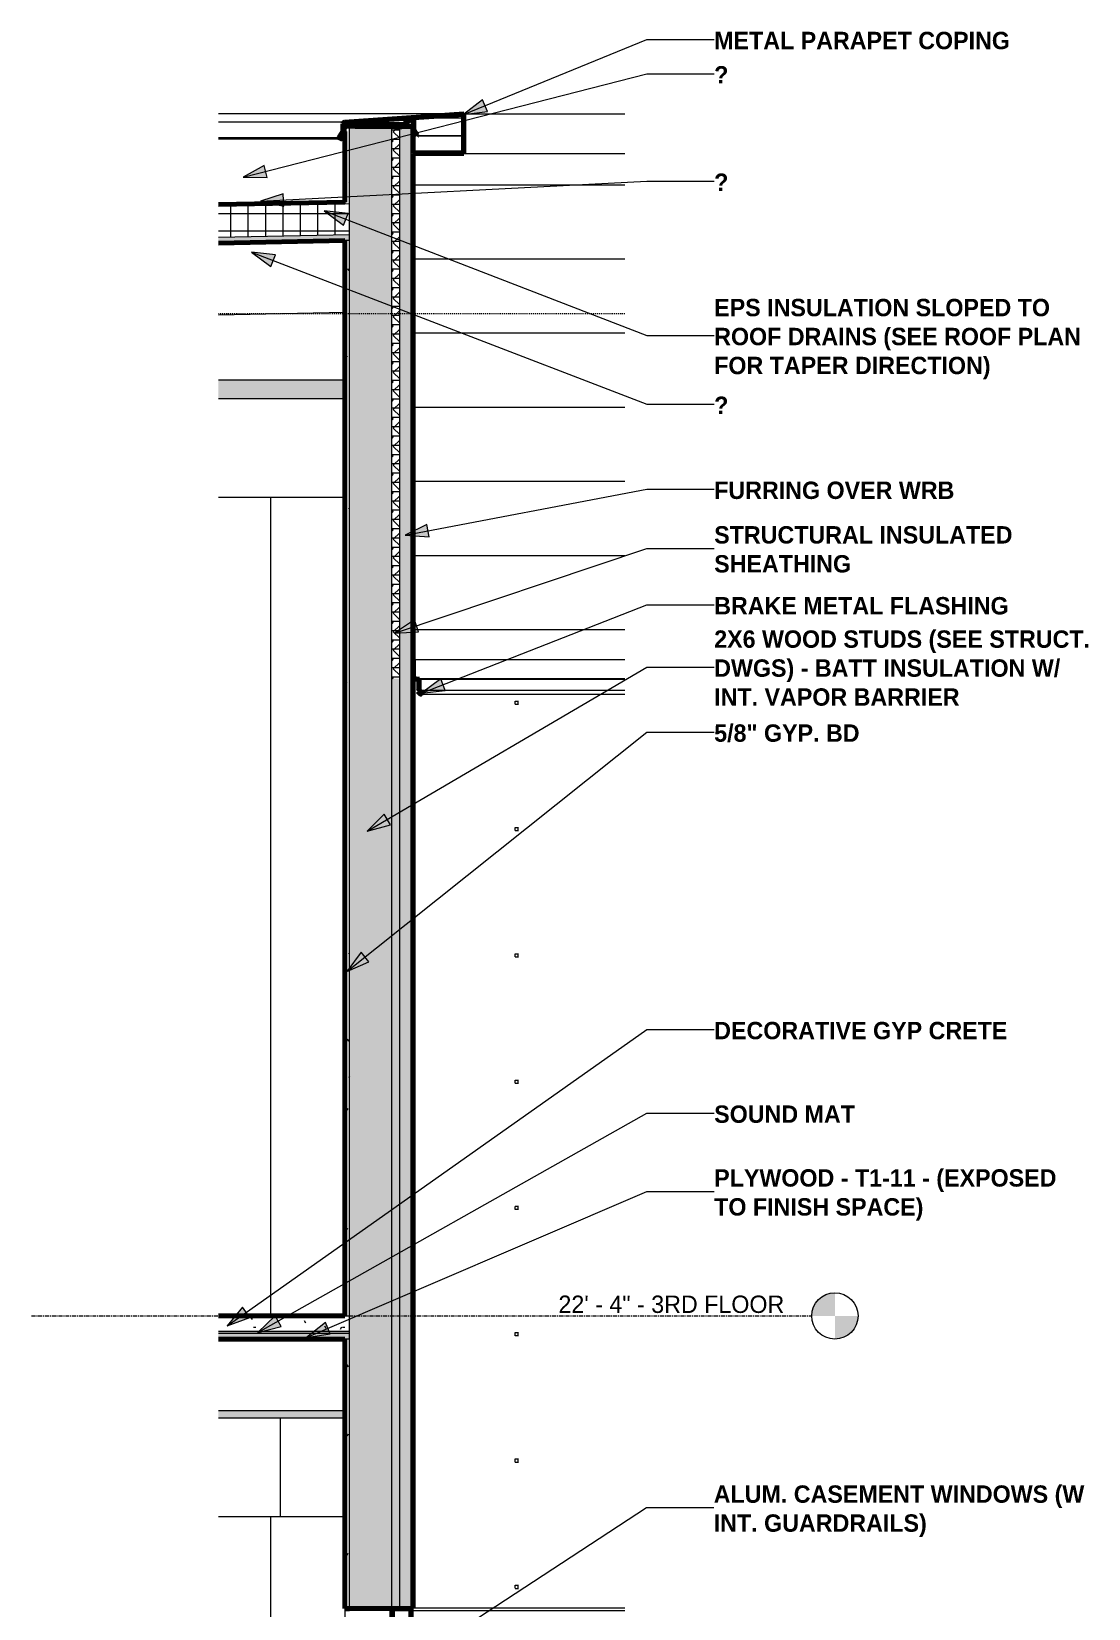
# Model space of a CAD drawing. Header units: inches. Extents: x -3449 to -2631, y -208 to 451.
# Drawn here: x -3449.5 to -3312.6, y 230.1 to 434.3 of the extents above; entities that cross this region are included whole.
import ezdxf

# ---------------------------------------------------------------- set-up
doc = ezdxf.new("R2010")
doc.units = ezdxf.units.IN
doc.header["$MEASUREMENT"] = 0
doc.linetypes.add('Aligning Line 1_8_', pattern=[0.25, 0.125, -0.125])
doc.linetypes.add('Grid Line 1_2_', pattern=[0.875, 0.5, -0.125, 0.125, -0.125])
for name, color, linetype, lineweight in [('0-1', 7, 'Continuous', 5), ('0-2', 135, 'Continuous', 9), ('A-FLOR-1', 8, 'Continuous', 5), ('A-FLOR-2', 31, 'Continuous', 18), ('A-FLOR-3', 55, 'Continuous', 18), ('A-FLOR-4', 192, 'Continuous', 70), ('A-FLOR-LEVL', 51, 'Continuous', 9), ('A-FLOR-LEVL-1', 51, 'Grid Line 1_2_', 9), ('A-FLOR-MCUT', 51, 'Continuous', 18), ('A-FLOR-PATT-1', 8, 'Continuous', 9), ('A-GLAZ-CWMG-1', 135, 'Continuous', 9), ('A-GLAZ-CWMG-2', 51, 'Continuous', 70), ('A-GLAZ-CWMG-3', 247, 'Continuous', 9), ('A-WALL', 113, 'Continuous', 18), ('A-WALL-1', 55, 'Continuous', 18), ('A-WALL-2', 254, 'Continuous', 5), ('A-WALL-3', 8, 'Continuous', 5), ('A-WALL-6', 27, 'Continuous', 18), ('A-WALL-7', 113, 'Continuous', 70), ('A-WALL-PATT-1', 135, 'Continuous', 9), ('A-WALL-PATT-2', 111, 'Continuous', 9), ('G-ANNO-SYMB', 111, 'Aligning Line 1_8_', 9), ('G-ANNO-TEXT', 231, 'Continuous', 9), ('I-WALL-1', 55, 'Continuous', 18), ('P-PIPE-1', 8, 'Continuous', 5), ('P-PIPE-2', 135, 'Continuous', 9), ('S-BEAM-1', 135, 'Continuous', 9)]:
    doc.layers.add(name, color=color, linetype=linetype, lineweight=lineweight)
doc.styles.add('Century Gothic', font='ufonts.com_century-gothic.ttf', dxfattribs={"height": 2.25})
doc.styles.add('Century Gothic_B', font='GOTHICB.TTF', dxfattribs={"height": 2.25})
pattern_1 = [(0, (-1688.897, 68.768), (0, 1.2), []), (315, (-1688.897, 68.768), (1.1992531, 0), [1.696, -1.696]), (45, (-1688.897, 68.768), (1.1992531, 0), [1.696, -1.696])]
pattern_2 = [(161.57, (-1688.777, 68.888), (-0.960383694, -0.00039918), [0, -6.83, 0.758, 0]), (18.43, (-1689.017, 68.888), (-0.960383694, 0.00039918), [0, -6.83, 0.758, 0]), (108.43, (-1688.777, 68.888), (0.47951018, -2.4005264), [2.276, -5.312]), (71.57, (-1689.017, 68.888), (0.47951018, 2.4005264), [2.276, -5.312])]
pattern_3 = [(0, (-1688.897, 68.768), (7.68, 1.92), [0.317, -5.443, 0.317, -5.443, -30.72]), (0, (-1688.897, 68.768), (7.68, 1.92), [-11.52, 0.317, -11.203, 0.317, -5.443, -13.44]), (0, (-1688.897, 68.768), (7.68, 1.92), [-28.8, 0.317, -3.523, 0.317, -9.283]), (120, (-1686.017, 69.728), (-5.5027688, 5.691075), [0.317, -5.443, 0.317, -5.443, -30.72]), (120, (-1686.017, 69.728), (-5.5027688, 5.691075), [-11.52, 0.317, -11.203, 0.317, -5.443, -13.44]), (120, (-1686.017, 69.728), (-5.5027688, 5.691075), [-28.8, 0.317, -3.523, 0.317, -9.283]), (240, (-1685.057, 73.568), (-2.1772312, -7.611075), [0.317, -5.443, 0.317, -5.443, -30.72]), (240, (-1685.057, 73.568), (-2.1772312, -7.611075), [-11.52, 0.317, -11.203, 0.317, -5.443, -13.44]), (240, (-1685.057, 73.568), (-2.1772312, -7.611075), [-28.8, 0.317, -3.523, 0.317, -9.283])]

# ---------------------------------------------------------------- blocks, each defined once
blk = doc.blocks.new('Dimension Lumber - 2x10-2056820-SECTION _ CENTER LOOKING EAST - Callout 1')
at = {"layer": 'S-BEAM-1'}
blk.add_line((-3425.27, 255.75), (-3408.92, 255.75), dxfattribs=at)
blk = doc.blocks.new('Dimension Lumber - 2x10-V1-SECTION _ CENTER LOOKING EAST - Callout 1')
at = {"layer": 'S-BEAM-1'}
blk.add_line((-3425.27, 397.65), (-3408.92, 397.99), dxfattribs=at)
blk = doc.blocks.new('CTR - 1st Phase - Common Walls_rvt-1-SECTION _ CENTER LOOKING EAST - Callout 1')
at = {"layer": 'P-PIPE-1'}
for points in [[(-3408.92, 388), (-3408.92, 389.19), (-3425.27, 389.19), (-3425.27, 388)], [(-3408.92, 386.81), (-3408.92, 388), (-3425.27, 387.99), (-3425.27, 386.81)], [(-3425.27, 254.81), (-3408.92, 254.81), (-3408.92, 255.75), (-3425.27, 255.75), (-3425.27, 254.85)]]:
    blk.add_hatch(color=256, dxfattribs=at).paths.add_polyline_path(points, flags=0)
at = {"layer": 'I-WALL-1'}
for p, q in [((-3418.52, 374), (-3425.27, 374)), ((-3408.92, 374), (-3418.52, 374)), ((-3418.52, 374), (-3418.52, 268)), ((-3418.52, 242), (-3425.27, 242)), ((-3408.92, 242), (-3418.52, 242)), ((-3418.52, 242), (-3418.52, 136))]:
    blk.add_line(p, q, dxfattribs=at)
at = {"layer": 'P-PIPE-2'}
for p, q in [((-3408.92, 389.19), (-3425.27, 389.19)), ((-3425.27, 386.81), (-3408.92, 386.81)), ((-3425.27, 254.81), (-3408.92, 254.81))]:
    blk.add_line(p, q, dxfattribs=at)
at = {"layer": '0-2'}
for name in ['Dimension Lumber - 2x10-V1-SECTION _ CENTER LOOKING EAST - Callout 1', 'Dimension Lumber - 2x10-2056820-SECTION _ CENTER LOOKING EAST - Callout 1']:
    blk.add_blockref(name, (0, 0), dxfattribs=at)
blk = doc.blocks.new('Basic Wall _ EXT - FIBER CEMENT - SMALL - ___-2145929-SECTION _ CENTER LOOKING EAST - Callout 1')
at = {"layer": 'A-WALL-1'}
for p, q in [((-3393.48, 423.66), (-3425.27, 423.66)), ((-3408.93, 422.6), (-3425.27, 422.6)), ((-3409.66, 420.57), (-3425.27, 420.57)), ((-3425.27, 420.42), (-3409.35, 420.42))]:
    blk.add_line(p, q, dxfattribs=at)
blk = doc.blocks.new('Basic Wall _ EXT - FIBER CEMENT - LARGE - ___-2162457-SECTION _ CENTER LOOKING EAST - Callout 1')
at = {"layer": 'A-WALL-1'}
for p, q in [((-3400.02, 353), (-3372.65, 353)), ((-3400.02, 350.53), (-3372.65, 350.53)), ((-3399.27, 350.46), (-3372.65, 350.46)), ((-3399.41, 348.9), (-3399.21, 348.9)), ((-3399.27, 349.02), (-3372.65, 349.02)), ((-3399.08, 348.51), (-3372.65, 348.51))]:
    blk.add_line(p, q, dxfattribs=at)
at = {"layer": 'A-WALL-1', "flags": 128}
for points in [[(-3399.15, 348.54), (-3399.14, 348.52), (-3399.11, 348.51), (-3399.09, 348.51)], [(-3399.08, 348.51), (-3399.07, 348.51), (-3399.04, 348.52), (-3399.02, 348.53)], [(-3399, 348.55), (-3398.98, 348.57), (-3398.97, 348.59), (-3398.96, 348.61), (-3398.97, 348.64), (-3398.97, 348.66), (-3398.99, 348.68)]]:
    blk.add_lwpolyline(points, dxfattribs=at)
blk = doc.blocks.new('Basic Wall _ EXT - FIBER CEMENT - SMALL - ___-2145931-SECTION _ CENTER LOOKING EAST - Callout 1')
at = {"layer": 'A-WALL-1'}
for p, q in [((-3393.56, 423.11), (-3400.22, 423.11)), ((-3393.48, 423.66), (-3372.65, 423.66)), ((-3408.99, 420.64), (-3408.92, 420.64)), ((-3408.92, 422.52), (-3400.99, 422.52)), ((-3408.86, 422.47), (-3401.06, 422.47)), ((-3408.85, 422.24), (-3407.37, 422.24)), ((-3407.58, 422.08), (-3401.52, 422.08)), ((-3407.29, 422.44), (-3401.09, 422.44)), ((-3407.29, 422.16), (-3401.43, 422.16)), ((-3401.49, 422), (-3401.43, 422.04)), ((-3399.59, 420.79), (-3393.56, 420.79)), ((-3399.52, 420.84), (-3393.56, 420.84)), ((-3409.55, 420.6), (-3409.36, 420.6)), ((-3409.35, 420.59), (-3409.1, 420.59)), ((-3409.34, 420.42), (-3408.92, 420.42)), ((-3408.95, 420.57), (-3408.92, 420.57)), ((-3393.48, 418.54), (-3372.65, 418.54))]:
    blk.add_line(p, q, dxfattribs=at)
at = {"layer": 'A-WALL-1', "flags": 128}
for points in [[(-3400.12, 423.09), (-3400.14, 423.1), (-3400.2, 423.11), (-3400.27, 423.11), (-3400.33, 423.09), (-3400.38, 423.05)], [(-3399.97, 422.86), (-3399.97, 422.92), (-3400, 422.98), (-3400.03, 423.03), (-3400.08, 423.07), (-3400.11, 423.09)], [(-3408.93, 422.6), (-3408.98, 422.59), (-3409.04, 422.56), (-3409.08, 422.52), (-3409.12, 422.47), (-3409.14, 422.41), (-3409.15, 422.35)], [(-3409.12, 421.26), (-3409.09, 421.32), (-3409.07, 421.38), (-3409.07, 421.44)], [(-3408.75, 422.08), (-3408.81, 422.07), (-3408.87, 422.05), (-3408.93, 422.01), (-3408.97, 421.95), (-3408.99, 421.89), (-3409, 421.83)], [(-3408.97, 421.22), (-3408.94, 421.28), (-3408.93, 421.33)], [(-3400.04, 421.63), (-3400.04, 421.57), (-3400.02, 421.51), (-3400, 421.45)], [(-3409.47, 420.45), (-3409.41, 420.43), (-3409.35, 420.42), (-3409.29, 420.42), (-3409.23, 420.44)]]:
    blk.add_lwpolyline(points, dxfattribs=at)
blk = doc.blocks.new('Basic Wall _ EXT - FIBER CEMENT - LARGE - ___-2162458-SECTION _ CENTER LOOKING EAST - Callout 1')
at = {"layer": 'A-WALL-6'}
h = blk.add_hatch(color=256, dxfattribs=at)
h.paths.add_polyline_path([(-3399.09, 348.51), (-3399.01, 348.54), (-3398.99, 348.57), (-3398.97, 348.62), (-3398.99, 348.68), (-3399.27, 349.02), (-3399.27, 350.46), (-3400.02, 350.53), (-3400.02, 353), (-3400.05, 353), (-3400.04, 350.5), (-3399.3, 350.44), (-3399.3, 349.01), (-3399.01, 348.66), (-3399, 348.61), (-3399.03, 348.56), (-3399.05, 348.55), (-3399.09, 348.54), (-3399.13, 348.56), (-3399.41, 348.9), (-3399.44, 348.88), (-3399.13, 348.53), (-3399.1, 348.51)], flags=0)
h.paths.add_polyline_path([(-3400.02, 350.5), (-3400.02, 350.5), (-3399.79, 350.5)], flags=0)
at = {"layer": 'A-WALL-7'}
for p, q in [((-3400.05, 353), (-3400.05, 350.5)), ((-3400.02, 353), (-3400.05, 353)), ((-3400.02, 350.53), (-3400.02, 353)), ((-3400.05, 350.5), (-3399.3, 350.44)), ((-3399.27, 350.46), (-3400.02, 350.53)), ((-3399.3, 350.44), (-3399.3, 349.01)), ((-3399.27, 349.02), (-3399.27, 350.46)), ((-3399.41, 348.9), (-3399.44, 348.88)), ((-3399.44, 348.88), (-3399.15, 348.54)), ((-3399.13, 348.56), (-3399.41, 348.9)), ((-3399.3, 349.01), (-3399.01, 348.66)), ((-3398.99, 348.68), (-3399.27, 349.02)), ((-3399.02, 348.57), (-3399.04, 348.55)), ((-3399.02, 348.53), (-3399, 348.55))]:
    blk.add_line(p, q, dxfattribs=at)
for centre, radius, start, end in [((-3399.08, 348.6), 0.0937, 220, 310), ((-3399.08, 348.6), 0.0625, 220, 310), ((-3399.06, 348.62), 0.0625, 310, 40), ((-3399.06, 348.62), 0.0937, 310, 40)]:
    blk.add_arc(centre, radius, start, end, dxfattribs=at)
blk = doc.blocks.new('Basic Wall _ EXT - FIBER CEMENT - SMALL - ___-2145932-SECTION _ CENTER LOOKING EAST - Callout 1')
at = {"layer": 'A-WALL-6'}
h = blk.add_hatch(color=256, dxfattribs=at)
h.paths.add_polyline_path([(-3400.04, 418.54), (-3393.48, 418.54), (-3393.48, 423.66), (-3408.95, 422.59), (-3409.08, 422.52), (-3409.15, 422.35), (-3409.16, 421.37), (-3409.21, 421.26), (-3409.65, 420.57), (-3409.43, 420.44), (-3409.35, 420.42), (-3409.2, 420.45), (-3408.95, 420.57), (-3408.99, 420.64), (-3409.29, 420.51), (-3409.35, 420.5), (-3409.43, 420.52), (-3409.55, 420.6), (-3409.09, 421.32), (-3409.08, 421.38), (-3409.07, 421.44), (-3409.06, 422.37), (-3409.02, 422.47), (-3408.92, 422.52), (-3393.56, 423.58), (-3393.56, 418.62), (-3400.04, 418.62)], flags=0)
h.paths.add_polyline_path([(-3409.35, 420.59), (-3408.94, 421.3), (-3408.93, 421.34), (-3408.92, 421.44), (-3408.92, 422), (-3407.58, 422), (-3407.58, 422.08), (-3408.75, 422.08), (-3408.93, 421.99), (-3409, 421.83), (-3409.01, 421.33), (-3409.06, 421.22), (-3409.41, 420.63), (-3409.36, 420.6)], flags=0)
h.paths.add_polyline_path([(-3399.59, 420.79), (-3399.52, 420.84), (-3399.96, 421.56), (-3399.97, 421.63), (-3399.97, 422.89), (-3400.01, 423), (-3400.12, 423.09), (-3400.25, 423.11), (-3400.4, 423.03), (-3401.53, 422.07), (-3401.56, 422.06), (-3401.65, 422.04), (-3402.47, 422.04), (-3402.47, 422), (-3401.48, 422.01), (-3401.39, 422.08), (-3400.33, 422.99), (-3400.14, 423.02), (-3400.04, 422.86), (-3400.04, 421.58), (-3400.03, 421.54), (-3399.98, 421.42), (-3399.61, 420.84)], flags=0)
h.paths.add_polyline_path([(-3408.45, 422.16), (-3407.29, 422.16), (-3407.29, 422.44), (-3408.86, 422.47), (-3408.92, 422.27), (-3408.85, 422.24), (-3408.8, 422.39), (-3407.37, 422.35), (-3407.37, 422.23), (-3408.45, 422.23)], flags=0)
at = {"layer": 'A-WALL-1'}
for p, q in [((-3408.92, 421.39), (-3408.92, 421.83)), ((-3408.75, 422), (-3408.3, 422)), ((-3408.3, 422), (-3407.58, 422)), ((-3400.04, 422), (-3400.04, 421.63)), ((-3400.04, 418.62), (-3400.04, 418.54))]:
    blk.add_line(p, q, dxfattribs=at)
at = {"layer": 'A-WALL-7'}
for p, q in [((-3393.48, 423.66), (-3408.93, 422.6)), ((-3408.92, 422.52), (-3393.56, 423.58)), ((-3400.38, 423.05), (-3401.48, 422.1)), ((-3401.43, 422.04), (-3400.33, 422.99)), ((-3400.04, 422.86), (-3400.04, 422)), ((-3399.97, 421.63), (-3399.97, 422.86)), ((-3393.56, 423.58), (-3393.56, 418.62)), ((-3393.48, 418.54), (-3393.48, 423.66)), ((-3409.19, 421.3), (-3409.66, 420.57)), ((-3409.55, 420.6), (-3409.12, 421.26)), ((-3409.04, 421.26), (-3409.42, 420.63)), ((-3409.42, 420.63), (-3409.35, 420.59)), ((-3409.35, 420.59), (-3408.97, 421.22)), ((-3408.99, 420.64), (-3409.26, 420.51)), ((-3409.15, 422.35), (-3409.15, 421.44)), ((-3409.07, 421.44), (-3409.07, 422.35)), ((-3409, 421.83), (-3409, 421.39)), ((-3408.95, 420.57), (-3408.99, 420.64)), ((-3408.86, 422.47), (-3408.92, 422.27)), ((-3408.92, 422.27), (-3408.85, 422.24)), ((-3407.29, 422.44), (-3408.86, 422.47)), ((-3408.85, 422.24), (-3408.8, 422.39)), ((-3408.8, 422.39), (-3407.37, 422.37)), ((-3407.58, 422.08), (-3408.75, 422.08)), ((-3407.37, 422.23), (-3408.45, 422.23)), ((-3408.45, 422.23), (-3408.45, 422.16)), ((-3408.45, 422.16), (-3407.29, 422.16)), ((-3407.58, 422), (-3407.58, 422.08)), ((-3407.37, 422.37), (-3407.37, 422.23)), ((-3407.29, 422.16), (-3407.29, 422.44)), ((-3401.65, 422.04), (-3402.47, 422.04)), ((-3402.47, 422.04), (-3402.47, 421.96)), ((-3402.47, 421.96), (-3401.65, 421.96)), ((-3400, 421.45), (-3399.59, 420.79)), ((-3399.52, 420.84), (-3399.93, 421.5)), ((-3399.59, 420.79), (-3399.52, 420.84)), ((-3409.66, 420.57), (-3409.47, 420.45)), ((-3409.43, 420.52), (-3409.55, 420.6)), ((-3409.23, 420.44), (-3408.95, 420.57)), ((-3393.56, 418.62), (-3400.04, 418.62)), ((-3400.04, 418.54), (-3393.48, 418.54))]:
    blk.add_line(p, q, dxfattribs=at)
for centre, radius, start, end in [((-3400.22, 422.86), 0.25, 0, 130.7229), ((-3400.22, 422.86), 0.171, 0, 130.7229), ((-3409.4, 421.44), 0.25, 327.174, 0), ((-3408.9, 422.35), 0.25, 96.9295, 180), ((-3409.4, 421.44), 0.329, 327.174, 0), ((-3408.9, 422.35), 0.171, 97.5543, 180), ((-3409.25, 421.39), 0.25, 328.5676, 0), ((-3408.75, 421.83), 0.25, 90, 180), ((-3409.25, 421.39), 0.329, 328.5676, 0), ((-3408.75, 421.83), 0.171, 90, 180), ((-3401.65, 422.29), 0.25, 270, 310.7229), ((-3401.65, 422.29), 0.329, 270, 310.7229), ((-3399.72, 421.63), 0.329, 180, 211.7619), ((-3399.72, 421.63), 0.25, 180, 211.7619), ((-3409.34, 420.67), 0.25, 237.9895, 295.8255), ((-3409.34, 420.67), 0.171, 237.9895, 295.8255)]:
    blk.add_arc(centre, radius, start, end, dxfattribs=at)
blk = doc.blocks.new('Rectangular Mullion - Profile_Polycarbonate_Upper and left-2195226-SECTION _ CENTER LOOKING EAST - Callout 1')
at = {"layer": 'A-GLAZ-CWMG-3'}
blk.add_hatch(color=256, dxfattribs=at).paths.add_polyline_path([(-3402.37, 227.37), (-3402.37, 227.62), (-3402.44, 227.62), (-3402.44, 227.44), (-3402.74, 227.44), (-3402.74, 230.06), (-3400.36, 230.06), (-3400.36, 227.44), (-3400.74, 227.44), (-3400.74, 227.62), (-3400.8, 227.62), (-3400.8, 227.37), (-3400.3, 227.37), (-3400.3, 230.12), (-3402.8, 230.12), (-3402.8, 227.37), (-3402.74, 227.37)], flags=0)
at = {"layer": 'A-GLAZ-CWMG-2'}
for p, q in [((-3400.3, 230.12), (-3402.8, 230.12)), ((-3402.8, 230.12), (-3402.8, 227.37)), ((-3402.74, 227.44), (-3402.74, 230.06)), ((-3402.74, 230.06), (-3400.36, 230.06)), ((-3400.36, 230.06), (-3400.36, 227.44)), ((-3400.3, 227.37), (-3400.3, 230.12)), ((-3402.8, 227.37), (-3402.37, 227.37)), ((-3402.44, 227.44), (-3402.74, 227.44)), ((-3402.37, 227.62), (-3402.44, 227.62)), ((-3402.44, 227.62), (-3402.44, 227.44)), ((-3402.37, 227.37), (-3402.37, 227.62)), ((-3400.74, 227.62), (-3400.8, 227.62)), ((-3400.8, 227.62), (-3400.8, 227.37)), ((-3400.8, 227.37), (-3400.3, 227.37)), ((-3400.74, 227.44), (-3400.74, 227.62)), ((-3400.36, 227.44), (-3400.74, 227.44))]:
    blk.add_line(p, q, dxfattribs=at)
blk = doc.blocks.new('Level - Level Head - Circle-50818-SECTION _ CENTER LOOKING EAST - Callout 1')
at = {"layer": 'A-FLOR-LEVL'}
h = blk.add_hatch(color=256, dxfattribs=at)
edge = h.paths.add_edge_path(flags=0)
edge.add_line((-3345.47, 0), (-3348.47, 0))
edge.add_arc((-3345.47, 0), 3, 90, 180, ccw=False)
edge.add_line((-3345.47, 3), (-3345.47, 0))
h = blk.add_hatch(color=256, dxfattribs=at)
edge = h.paths.add_edge_path(flags=0)
edge.add_line((-3345.47, -3), (-3345.47, 0))
edge.add_line((-3345.47, 0), (-3342.47, 0))
edge.add_arc((-3345.47, 0), 3, 270, 360, ccw=False)
blk.add_circle((-3345.47, 0), 3, dxfattribs=at)

msp = doc.modelspace()

# ---------------------------------------------------------------- hatches: boundary and pattern name
at = {"layer": 'A-FLOR-1'}
for points in [[(-3425.27, 411.65), (-3408.92, 411.99), (-3408.92, 412.24), (-3425.27, 411.9)], [(-3408.45, 265.75), (-3408.3, 265.75), (-3408.3, 266), (-3425.27, 266), (-3425.27, 265.75), (-3408.92, 265.75)]]:
    msp.add_hatch(color=256, dxfattribs=at).paths.add_polyline_path(points, flags=0)
at = {"layer": 'A-FLOR-2'}
for points in [[(-3425.27, 406.9), (-3408.3, 407.25), (-3408.3, 408), (-3425.27, 407.65), (-3425.27, 407.07)], [(-3408.92, 265), (-3408.3, 265), (-3408.3, 265.75), (-3425.27, 265.75), (-3425.27, 265), (-3409.25, 265)]]:
    msp.add_hatch(color=256, dxfattribs=at).paths.add_polyline_path(points, flags=0)
at = {"layer": 'A-FLOR-PATT-1'}
h = msp.add_hatch(dxfattribs=at)
h.set_pattern_fill('FP_8', color=256, style=0, pattern_type=2)
h.set_pattern_definition([(0, (-1688.897, 68.768), (0, 2.25), []), (90, (-1688.897, 68.768), (-2.25, 1e-16), [])])
h.paths.add_polyline_path([(-3425.27, 407.65), (-3408.3, 408), (-3408.3, 412), (-3425.27, 411.65), (-3425.27, 410.55)], flags=0)
h = msp.add_hatch(dxfattribs=at)
h.set_pattern_fill('FP_5', color=256, style=0, pattern_type=2)
h.set_pattern_definition(pattern_3)
h.paths.add_polyline_path([(-3408.43, 266), (-3408.3, 266), (-3408.3, 268), (-3425.27, 268), (-3425.27, 266), (-3408.92, 266)], flags=0)
at = {"layer": 'A-WALL-2'}
msp.add_hatch(color=256, dxfattribs=at).paths.add_polyline_path([(-3400.05, 230.12), (-3400.05, 350.5), (-3400.3, 350.5), (-3400.3, 230.12)], flags=0)
at = {"layer": 'A-WALL-3'}
for points in [[(-3400.3, 350.5), (-3400.3, 422), (-3401.8, 421.99), (-3401.8, 350.5), (-3400.6, 350.5)], [(-3400.3, 350.5), (-3400.05, 350.5), (-3400.05, 422), (-3400.3, 421.99), (-3400.3, 350.5)], [(-3401.8, 230.12), (-3400.3, 230.12), (-3400.3, 350.5), (-3401.8, 350.5), (-3401.8, 240.75)]]:
    msp.add_hatch(color=256, dxfattribs=at).paths.add_polyline_path(points, flags=0)
at = {"layer": 'A-WALL-PATT-1'}
h = msp.add_hatch(dxfattribs=at)
h.set_pattern_fill('FP_2', color=256, style=0, pattern_type=2)
h.set_pattern_definition([(0, (-2060.37, 140.604), (-38.4, 76.8), [0.392, -38.007]), (0, (-2060.37, 140.996), (-38.4, 76.8), [0.392, -38.007]), (0, (-2060.37, 150.204), (-38.4, 76.8), [0.392, -38.007]), (0, (-2060.37, 150.596), (-38.4, 76.8), [0.392, -38.007]), (0, (-2060.37, 159.804), (-38.4, 76.8), [0.392, -38.007]), (0, (-2060.37, 160.196), (-38.4, 76.8), [0.392, -38.007]), (0, (-2060.37, 169.404), (-38.4, 76.8), [0.392, -38.007]), (0, (-2060.37, 169.796), (-38.4, 76.8), [0.392, -38.007]), (0, (-2060.37, 179.004), (-38.4, 76.8), [0.392, -38.007]), (0, (-2060.37, 179.396), (-38.4, 76.8), [0.392, -38.007]), (0, (-2060.37, 188.604), (-38.4, 76.8), [0.392, -38.007]), (0, (-2060.37, 188.996), (-38.4, 76.8), [0.392, -38.007]), (0, (-2060.37, 198.204), (-38.4, 76.8), [0.392, -38.007]), (0, (-2060.37, 198.596), (-38.4, 76.8), [0.392, -38.007]), (0, (-2060.37, 207.804), (-38.4, 76.8), [0.392, -38.007]), (0, (-2060.37, 208.196), (-38.4, 76.8), [0.392, -38.007]), (0, (-2025.47, 140.604), (-38.4, 76.8), [0.392, -38.007]), (0, (-2025.47, 140.996), (-38.4, 76.8), [0.392, -38.007]), (0, (-2025.47, 150.204), (-38.4, 76.8), [0.392, -38.007]), (0, (-2025.47, 150.596), (-38.4, 76.8), [0.392, -38.007]), (0, (-2025.47, 159.804), (-38.4, 76.8), [0.392, -38.007]), (0, (-2025.47, 160.196), (-38.4, 76.8), [0.392, -38.007]), (0, (-2025.47, 169.404), (-38.4, 76.8), [0.392, -38.007]), (0, (-2025.47, 169.796), (-38.4, 76.8), [0.392, -38.007]), (0, (-2025.47, 179.004), (-38.4, 76.8), [0.392, -38.007]), (0, (-2025.47, 179.396), (-38.4, 76.8), [0.392, -38.007]), (0, (-2025.47, 188.604), (-38.4, 76.8), [0.392, -38.007]), (0, (-2025.47, 188.996), (-38.4, 76.8), [0.392, -38.007]), (0, (-2025.47, 198.204), (-38.4, 76.8), [0.392, -38.007]), (0, (-2025.47, 198.596), (-38.4, 76.8), [0.392, -38.007]), (0, (-2025.47, 207.804), (-38.4, 76.8), [0.392, -38.007]), (0, (-2025.47, 208.196), (-38.4, 76.8), [0.392, -38.007]), (90, (-2062.11, 136), (-38.4, 2e-15), [76.8, 0, 0, 0]), (90, (-2061.736, 136), (-38.4, 2e-15), [76.8, 0, 0, 0]), (90, (-2060.37, 140.604), (-38.4, 2e-15), [0.392, -76.407]), (90, (-2060.37, 150.204), (-38.4, 2e-15), [0.392, -76.407]), (90, (-2060.37, 159.804), (-38.4, 2e-15), [0.392, -76.407]), (90, (-2060.37, 169.404), (-38.4, 2e-15), [0.392, -76.407]), (90, (-2060.37, 179.004), (-38.4, 2e-15), [0.392, -76.407]), (90, (-2060.37, 188.604), (-38.4, 2e-15), [0.393, -76.408]), (90, (-2060.37, 198.204), (-38.4, 2e-15), [0.392, -76.407]), (90, (-2060.37, 207.804), (-38.4, 2e-15), [0.392, -76.407]), (90, (-2059.977, 140.604), (-38.4, 2e-15), [0.392, -76.407]), (90, (-2059.977, 150.204), (-38.4, 2e-15), [0.392, -76.407]), (90, (-2059.977, 159.804), (-38.4, 2e-15), [0.392, -76.407]), (90, (-2059.977, 169.404), (-38.4, 2e-15), [0.392, -76.407]), (90, (-2059.977, 179.004), (-38.4, 2e-15), [0.392, -76.407]), (90, (-2059.977, 188.604), (-38.4, 2e-15), [0.393, -76.408]), (90, (-2059.977, 198.204), (-38.4, 2e-15), [0.392, -76.407]), (90, (-2059.977, 207.804), (-38.4, 2e-15), [0.392, -76.407]), (90, (-2025.47, 140.604), (-38.4, 2e-15), [0.392, -76.407]), (90, (-2025.47, 150.204), (-38.4, 2e-15), [0.392, -76.407]), (90, (-2025.47, 159.804), (-38.4, 2e-15), [0.392, -76.407]), (90, (-2025.47, 169.404), (-38.4, 2e-15), [0.392, -76.407]), (90, (-2025.47, 179.004), (-38.4, 2e-15), [0.392, -76.407]), (90, (-2025.47, 188.604), (-38.4, 2e-15), [0.393, -76.408]), (90, (-2025.47, 198.204), (-38.4, 2e-15), [0.392, -76.407]), (90, (-2025.47, 207.804), (-38.4, 2e-15), [0.392, -76.407]), (90, (-2025.077, 140.604), (-38.4, 2e-15), [0.392, -76.407]), (90, (-2025.077, 150.204), (-38.4, 2e-15), [0.392, -76.407]), (90, (-2025.077, 159.804), (-38.4, 2e-15), [0.392, -76.407]), (90, (-2025.077, 169.404), (-38.4, 2e-15), [0.392, -76.407]), (90, (-2025.077, 179.004), (-38.4, 2e-15), [0.392, -76.407]), (90, (-2025.077, 188.604), (-38.4, 2e-15), [0.393, -76.408]), (90, (-2025.077, 198.204), (-38.4, 2e-15), [0.392, -76.407]), (90, (-2025.077, 207.804), (-38.4, 2e-15), [0.392, -76.407]), (180, (-2023.71, 136), (-38.4, 76.8), [38.025, -0.375]), (180, (-2023.71, 145.6), (-38.4, 76.8), [38.025, -0.375]), (180, (-2023.71, 155.2), (-38.4, 76.8), [38.025, -0.375]), (180, (-2023.71, 164.8), (-38.4, 76.8), [38.025, -0.375]), (180, (-2023.71, 174.4), (-38.4, 76.8), [38.025, -0.375]), (180, (-2023.71, 184), (-38.4, 76.8), [38.025, -0.375]), (180, (-2023.71, 193.6), (-38.4, 76.8), [38.025, -0.375]), (180, (-2023.71, 203.2), (-38.4, 76.8), [38.025, -0.375])])
h.paths.add_polyline_path([(-3372.65, 353), (-3372.65, 418.54), (-3400.04, 418.54), (-3400.04, 418.62), (-3393.56, 418.62), (-3393.56, 420.79), (-3399.59, 420.79), (-3400.02, 421.51), (-3400.04, 421.58), (-3400.04, 421.63), (-3400.05, 353), (-3379.23, 353)], flags=0)
h = msp.add_hatch(dxfattribs=at)
h.set_pattern_fill('FP_1', color=256, style=0, pattern_type=2)
h.set_pattern_definition([(0, (-2060.37, 112.3), (-38.4, 120.375), [0.392, -38.007]), (0, (-2060.37, 112.7), (-38.4, 120.375), [0.392, -38.007]), (0, (-2060.37, 128.66), (-38.4, 120.375), [0.392, -38.007]), (0, (-2060.37, 129.05), (-38.4, 120.375), [0.392, -38.007]), (0, (-2060.37, 145.02), (-38.4, 120.375), [0.392, -38.007]), (0, (-2060.37, 145.41), (-38.4, 120.375), [0.392, -38.007]), (0, (-2060.37, 161.38), (-38.4, 120.375), [0.392, -38.007]), (0, (-2060.37, 161.77), (-38.4, 120.375), [0.392, -38.007]), (0, (-2060.37, 177.73), (-38.4, 120.375), [0.392, -38.007]), (0, (-2060.37, 178.12), (-38.4, 120.375), [0.392, -38.007]), (0, (-2060.37, 194.09), (-38.4, 120.375), [0.392, -38.007]), (0, (-2060.37, 194.48), (-38.4, 120.375), [0.392, -38.007]), (0, (-2060.37, 210.45), (-38.4, 120.375), [0.392, -38.007]), (0, (-2060.37, 210.84), (-38.4, 120.375), [0.392, -38.007]), (0, (-2060.37, 226.8), (-38.4, 120.375), [0.392, -38.007]), (0, (-2060.37, 227.2), (-38.4, 120.375), [0.392, -38.007]), (0, (-2042.92, 112.3), (-38.4, 120.375), [0.392, -38.007]), (0, (-2042.92, 112.7), (-38.4, 120.375), [0.392, -38.007]), (0, (-2042.92, 128.66), (-38.4, 120.375), [0.392, -38.007]), (0, (-2042.92, 129.05), (-38.4, 120.375), [0.392, -38.007]), (0, (-2042.92, 145.02), (-38.4, 120.375), [0.392, -38.007]), (0, (-2042.92, 145.41), (-38.4, 120.375), [0.392, -38.007]), (0, (-2042.92, 161.38), (-38.4, 120.375), [0.392, -38.007]), (0, (-2042.92, 161.77), (-38.4, 120.375), [0.392, -38.007]), (0, (-2042.92, 177.73), (-38.4, 120.375), [0.392, -38.007]), (0, (-2042.92, 178.12), (-38.4, 120.375), [0.392, -38.007]), (0, (-2042.92, 194.09), (-38.4, 120.375), [0.392, -38.007]), (0, (-2042.92, 194.48), (-38.4, 120.375), [0.392, -38.007]), (0, (-2042.92, 210.45), (-38.4, 120.375), [0.392, -38.007]), (0, (-2042.92, 210.84), (-38.4, 120.375), [0.392, -38.007]), (0, (-2042.92, 226.8), (-38.4, 120.375), [0.392, -38.007]), (0, (-2042.92, 227.2), (-38.4, 120.375), [0.392, -38.007]), (0, (-2025.47, 112.3), (-38.4, 120.375), [0.392, -38.007]), (0, (-2025.47, 112.7), (-38.4, 120.375), [0.392, -38.007]), (0, (-2025.47, 128.66), (-38.4, 120.375), [0.392, -38.007]), (0, (-2025.47, 129.05), (-38.4, 120.375), [0.392, -38.007]), (0, (-2025.47, 145.02), (-38.4, 120.375), [0.392, -38.007]), (0, (-2025.47, 145.41), (-38.4, 120.375), [0.392, -38.007]), (0, (-2025.47, 161.38), (-38.4, 120.375), [0.392, -38.007]), (0, (-2025.47, 161.77), (-38.4, 120.375), [0.392, -38.007]), (0, (-2025.47, 177.73), (-38.4, 120.375), [0.392, -38.007]), (0, (-2025.47, 178.12), (-38.4, 120.375), [0.392, -38.007]), (0, (-2025.47, 194.09), (-38.4, 120.375), [0.392, -38.007]), (0, (-2025.47, 194.48), (-38.4, 120.375), [0.392, -38.007]), (0, (-2025.47, 210.45), (-38.4, 120.375), [0.392, -38.007]), (0, (-2025.47, 210.84), (-38.4, 120.375), [0.392, -38.007]), (0, (-2025.47, 226.8), (-38.4, 120.375), [0.392, -38.007]), (0, (-2025.47, 227.2), (-38.4, 120.375), [0.392, -38.007]), (90, (-2062.11, 109.75), (-38.4, 2e-15), [120, -0.375]), (90, (-2061.736, 109.75), (-38.4, 2e-15), [120, -0.375]), (90, (-2060.37, 112.304), (-38.4, 2e-15), [0.392, -119.982]), (90, (-2060.37, 128.66), (-38.4, 2e-15), [0.392, -119.982]), (90, (-2060.37, 145.018), (-38.4, 2e-15), [0.392, -119.982]), (90, (-2060.37, 161.375), (-38.4, 2e-15), [0.392, -119.982]), (90, (-2060.37, 177.732), (-38.4, 2e-15), [0.392, -119.982]), (90, (-2060.37, 194.09), (-38.4, 2e-15), [0.392, -119.982]), (90, (-2060.37, 210.447), (-38.4, 2e-15), [0.392, -119.982]), (90, (-2060.37, 226.804), (-38.4, 2e-15), [0.392, -119.982]), (90, (-2059.977, 112.304), (-38.4, 2e-15), [0.392, -119.982]), (90, (-2059.977, 128.66), (-38.4, 2e-15), [0.392, -119.982]), (90, (-2059.977, 145.018), (-38.4, 2e-15), [0.392, -119.982]), (90, (-2059.977, 161.375), (-38.4, 2e-15), [0.392, -119.982]), (90, (-2059.977, 177.732), (-38.4, 2e-15), [0.392, -119.982]), (90, (-2059.977, 194.09), (-38.4, 2e-15), [0.392, -119.982]), (90, (-2059.977, 210.447), (-38.4, 2e-15), [0.392, -119.982]), (90, (-2059.977, 226.804), (-38.4, 2e-15), [0.392, -119.982]), (90, (-2042.92, 112.304), (-38.4, 2e-15), [0.392, -119.982]), (90, (-2042.92, 128.66), (-38.4, 2e-15), [0.392, -119.982]), (90, (-2042.92, 145.018), (-38.4, 2e-15), [0.392, -119.982]), (90, (-2042.92, 161.375), (-38.4, 2e-15), [0.392, -119.982]), (90, (-2042.92, 177.732), (-38.4, 2e-15), [0.392, -119.982]), (90, (-2042.92, 194.09), (-38.4, 2e-15), [0.392, -119.982]), (90, (-2042.92, 210.447), (-38.4, 2e-15), [0.392, -119.982]), (90, (-2042.92, 226.804), (-38.4, 2e-15), [0.392, -119.982]), (90, (-2042.527, 112.304), (-38.4, 2e-15), [0.392, -119.982]), (90, (-2042.527, 128.66), (-38.4, 2e-15), [0.392, -119.982]), (90, (-2042.527, 145.018), (-38.4, 2e-15), [0.392, -119.982]), (90, (-2042.527, 161.375), (-38.4, 2e-15), [0.392, -119.982]), (90, (-2042.527, 177.732), (-38.4, 2e-15), [0.392, -119.982]), (90, (-2042.527, 194.09), (-38.4, 2e-15), [0.392, -119.982]), (90, (-2042.527, 210.447), (-38.4, 2e-15), [0.392, -119.982]), (90, (-2042.527, 226.804), (-38.4, 2e-15), [0.392, -119.982]), (90, (-2025.47, 112.304), (-38.4, 2e-15), [0.392, -119.982]), (90, (-2025.47, 128.66), (-38.4, 2e-15), [0.392, -119.982]), (90, (-2025.47, 145.018), (-38.4, 2e-15), [0.392, -119.982]), (90, (-2025.47, 161.375), (-38.4, 2e-15), [0.392, -119.982]), (90, (-2025.47, 177.732), (-38.4, 2e-15), [0.392, -119.982]), (90, (-2025.47, 194.09), (-38.4, 2e-15), [0.392, -119.982]), (90, (-2025.47, 210.447), (-38.4, 2e-15), [0.392, -119.982]), (90, (-2025.47, 226.804), (-38.4, 2e-15), [0.392, -119.982]), (90, (-2025.077, 112.304), (-38.4, 2e-15), [0.392, -119.982]), (90, (-2025.077, 128.66), (-38.4, 2e-15), [0.392, -119.982]), (90, (-2025.077, 145.018), (-38.4, 2e-15), [0.392, -119.982]), (90, (-2025.077, 161.375), (-38.4, 2e-15), [0.392, -119.982]), (90, (-2025.077, 177.732), (-38.4, 2e-15), [0.392, -119.982]), (90, (-2025.077, 194.09), (-38.4, 2e-15), [0.392, -119.982]), (90, (-2025.077, 210.447), (-38.4, 2e-15), [0.392, -119.982]), (90, (-2025.077, 226.804), (-38.4, 2e-15), [0.392, -119.982]), (180, (-2023.71, 109.38), (-38.4, 120.375), [38.025, -0.375]), (180, (-2023.71, 109.75), (-38.4, 120.375), [38.025, -0.375])])
h.paths.add_polyline_path([(-3400.05, 109.75), (-3372.65, 109.75), (-3372.65, 348.51), (-3399.12, 348.52), (-3399.15, 348.54), (-3399.44, 348.88), (-3399.4, 348.9), (-3399.21, 348.9), (-3399.3, 349.02), (-3399.3, 350.44), (-3400.05, 350.5), (-3400.05, 230.12), (-3400.3, 230.12), (-3400.3, 109.75)], flags=0)
h.paths.add_polyline_path([(-3408.3, 136), (-3408.3, 230.12), (-3408.92, 230.12), (-3408.92, 136)], flags=0)
at = {"layer": 'A-WALL-PATT-2'}
h = msp.add_hatch(dxfattribs=at)
h.set_pattern_fill('FP_5', color=256, style=0, pattern_type=2)
h.set_pattern_definition(pattern_3)
h.paths.add_polyline_path([(-3408.3, 350.5), (-3408.3, 407.25), (-3408.92, 407.24), (-3408.92, 350.5)], flags=0)
h.paths.add_polyline_path([(-3408.92, 411.99), (-3408.3, 412), (-3408.3, 422), (-3408.92, 421.99), (-3408.92, 412)], flags=0)
h = msp.add_hatch(dxfattribs=at)
h.set_pattern_fill('FP_4', color=256, style=0, pattern_type=2)
h.set_pattern_definition(pattern_2)
h.paths.add_polyline_path([(-3405.54, 350.5), (-3402.8, 350.5), (-3402.8, 422), (-3408.3, 421.99), (-3408.3, 350.5)], flags=0)
h = msp.add_hatch(dxfattribs=at)
h.set_pattern_fill('FP_3', color=256, style=0, pattern_type=2)
h.set_pattern_definition(pattern_1)
h.paths.add_polyline_path([(-3402.25, 350.5), (-3401.8, 350.5), (-3401.8, 422), (-3402.8, 421.99), (-3402.8, 350.5)], flags=0)
h = msp.add_hatch(dxfattribs=at)
h.set_pattern_fill('FP_5', color=256, style=0, pattern_type=2)
h.set_pattern_definition(pattern_3)
h.paths.add_polyline_path([(-3408.3, 230.12), (-3408.3, 265), (-3408.92, 265), (-3408.92, 230.12)], flags=0)
h.paths.add_polyline_path([(-3408.3, 268), (-3408.3, 350.5), (-3408.92, 350.5), (-3408.92, 268)], flags=0)
h = msp.add_hatch(dxfattribs=at)
h.set_pattern_fill('FP_4', color=256, style=0, pattern_type=2)
h.set_pattern_definition(pattern_2)
h.paths.add_polyline_path([(-3408.3, 230.12), (-3402.8, 230.12), (-3402.8, 350.5), (-3408.3, 350.5), (-3408.3, 240.66)], flags=0)
h = msp.add_hatch(dxfattribs=at)
h.set_pattern_fill('FP_3', color=256, style=0, pattern_type=2)
h.set_pattern_definition(pattern_1)
h.paths.add_polyline_path([(-3402.74, 230.12), (-3401.8, 230.12), (-3401.8, 350.5), (-3402.8, 350.5), (-3402.8, 230.12)], flags=0)
at = {"layer": 'G-ANNO-TEXT'}
for points in [[(-3393.53, 423.59), (-3390.45, 423.98), (-3391.06, 425.47)], [(-3422.05, 415.45), (-3418.94, 415.41), (-3419.34, 416.97)], [(-3419.83, 412.34), (-3416.79, 411.69), (-3416.88, 413.29)], [(-3411.57, 411.09), (-3409.06, 409.26), (-3408.48, 410.76)], [(-3420.98, 405.74), (-3418.47, 403.91), (-3417.89, 405.41)], [(-3401.09, 369.12), (-3398, 368.89), (-3398.3, 370.47)], [(-3402.46, 356.4), (-3399.36, 356.59), (-3399.88, 358.12)], [(-3398.98, 348.64), (-3395.9, 348.98), (-3396.48, 350.48)], [(-3405.99, 330.77), (-3403, 331.6), (-3403.81, 332.98)], [(-3408.62, 312.59), (-3405.78, 313.84), (-3406.78, 315.09)], [(-3424.12, 266.74), (-3421.2, 267.81), (-3422.13, 269.13)], [(-3420.14, 265.86), (-3417.14, 266.63), (-3417.93, 268.03)], [(-3413.86, 265.23), (-3410.78, 265.67), (-3411.42, 267.15)]]:
    msp.add_hatch(color=256, dxfattribs=at).paths.add_polyline_path(points, flags=0)

# ---------------------------------------------------------------- linework, layer by layer
at = {"layer": 'A-FLOR-3'}
msp.add_line((-3417.27, 254.81), (-3417.27, 242), dxfattribs=at)
at = {"layer": 'A-FLOR-4'}
for p, q in [((-3408.92, 412.24), (-3425.27, 411.9)), ((-3425.27, 406.9), (-3408.92, 407.24)), ((-3408.92, 268), (-3425.27, 268)), ((-3425.27, 265), (-3408.92, 265))]:
    msp.add_line(p, q, dxfattribs=at)
at = {"layer": 'A-FLOR-LEVL-1'}
msp.add_line((-3449.45, 268), (-3348.47, 268), dxfattribs=at)
at = {"layer": 'A-FLOR-MCUT'}
for p, q in [((-3408.3, 412), (-3425.27, 411.65)), ((-3408.3, 408), (-3425.27, 407.65)), ((-3408.3, 265), (-3408.3, 268)), ((-3408.3, 266), (-3425.27, 266)), ((-3408.3, 265.75), (-3425.27, 265.75))]:
    msp.add_line(p, q, dxfattribs=at)
at = {"layer": 'A-WALL'}
for p, q in [((-3408.3, 230.12), (-3408.3, 422)), ((-3402.8, 230.12), (-3402.8, 422)), ((-3401.8, 230.12), (-3401.8, 422)), ((-3400.3, 230.12), (-3400.3, 422)), ((-3408.92, 412.24), (-3408.92, 411.99)), ((-3408.3, 407.25), (-3408.92, 407.24)), ((-3400.05, 350.5), (-3400.3, 350.5)), ((-3408.92, 268), (-3408.3, 268)), ((-3408.3, 265), (-3408.92, 265))]:
    msp.add_line(p, q, dxfattribs=at)
at = {"layer": 'A-WALL-1'}
for p, q in [((-3408.92, 421.83), (-3408.92, 421.39)), ((-3407.58, 422), (-3408.75, 422)), ((-3400.05, 421.63), (-3400.05, 422)), ((-3400.05, 418.54), (-3400.05, 418.62)), ((-3408.92, 230.12), (-3408.92, 136))]:
    msp.add_line(p, q, dxfattribs=at)
at = {"layer": 'A-WALL-7'}
for p, q in [((-3408.92, 422), (-3408.92, 421.83)), ((-3408.75, 422), (-3408.92, 422)), ((-3408.92, 421.39), (-3408.92, 412.24)), ((-3400.05, 422), (-3407.58, 422)), ((-3400.05, 418.62), (-3400.05, 421.63)), ((-3400.05, 230.12), (-3400.05, 418.54)), ((-3408.92, 407.24), (-3408.92, 268)), ((-3408.92, 265), (-3408.92, 230.12)), ((-3408.92, 230.12), (-3400.05, 230.12))]:
    msp.add_line(p, q, dxfattribs=at)
at = {"layer": 'G-ANNO-SYMB'}
msp.add_line((-3372.65, 397.76), (-3425.27, 397.76), dxfattribs=at)
at = {"layer": 'G-ANNO-TEXT'}
for p, q in [((-3393.53, 423.59), (-3369.8, 433.28)), ((-3369.8, 433.28), (-3361.09, 433.28)), ((-3422.05, 415.45), (-3369.8, 428.84)), ((-3369.8, 428.84), (-3361.09, 428.84)), ((-3391.06, 425.47), (-3393.53, 423.59)), ((-3390.45, 423.98), (-3391.06, 425.47)), ((-3393.53, 423.59), (-3390.45, 423.98)), ((-3419.34, 416.97), (-3422.05, 415.45)), ((-3418.94, 415.41), (-3419.34, 416.97)), ((-3422.05, 415.45), (-3418.94, 415.41)), ((-3419.83, 412.34), (-3369.8, 414.93)), ((-3369.8, 414.93), (-3361.09, 414.93)), ((-3416.88, 413.29), (-3419.83, 412.34)), ((-3416.79, 411.69), (-3416.88, 413.29)), ((-3419.83, 412.34), (-3416.79, 411.69)), ((-3411.57, 411.09), (-3409.06, 409.26)), ((-3408.48, 410.76), (-3411.57, 411.09)), ((-3411.57, 411.09), (-3369.8, 394.94)), ((-3409.06, 409.26), (-3408.48, 410.76)), ((-3420.98, 405.74), (-3418.47, 403.91)), ((-3417.89, 405.41), (-3420.98, 405.74)), ((-3420.98, 405.74), (-3369.8, 386.05)), ((-3418.47, 403.91), (-3417.89, 405.41)), ((-3369.8, 394.94), (-3361.09, 394.94)), ((-3369.8, 386.05), (-3361.09, 386.05)), ((-3401.09, 369.12), (-3369.8, 375.04)), ((-3369.8, 375.04), (-3361.09, 375.04)), ((-3398.3, 370.47), (-3401.09, 369.12)), ((-3398, 368.89), (-3398.3, 370.47)), ((-3401.09, 369.12), (-3398, 368.89)), ((-3402.46, 356.4), (-3369.8, 367.39)), ((-3369.8, 367.39), (-3361.09, 367.39)), ((-3398.98, 348.64), (-3369.8, 360.09)), ((-3369.8, 360.09), (-3361.09, 360.09)), ((-3399.88, 358.12), (-3402.46, 356.4)), ((-3399.36, 356.59), (-3399.88, 358.12)), ((-3402.46, 356.4), (-3399.36, 356.59)), ((-3405.99, 330.77), (-3369.8, 352.01)), ((-3369.8, 352.01), (-3361.09, 352.01)), ((-3396.48, 350.48), (-3398.98, 348.64)), ((-3395.9, 348.98), (-3396.48, 350.48)), ((-3398.98, 348.64), (-3395.9, 348.98)), ((-3408.62, 312.59), (-3369.8, 343.6)), ((-3369.8, 343.6), (-3361.09, 343.6)), ((-3403.81, 332.98), (-3405.99, 330.77)), ((-3403, 331.6), (-3403.81, 332.98)), ((-3405.99, 330.77), (-3403, 331.6)), ((-3406.78, 315.09), (-3408.62, 312.59)), ((-3405.78, 313.84), (-3406.78, 315.09)), ((-3408.62, 312.59), (-3405.78, 313.84)), ((-3424.12, 266.74), (-3369.8, 305.08)), ((-3369.8, 305.08), (-3361.09, 305.08)), ((-3420.14, 265.86), (-3369.8, 294.26)), ((-3369.8, 294.26), (-3361.09, 294.26)), ((-3413.86, 265.23), (-3369.8, 284.13)), ((-3369.8, 284.13), (-3361.09, 284.13)), ((-3422.13, 269.13), (-3424.12, 266.74)), ((-3424.12, 266.74), (-3421.2, 267.81)), ((-3421.2, 267.81), (-3422.13, 269.13)), ((-3417.93, 268.03), (-3420.14, 265.86)), ((-3417.14, 266.63), (-3417.93, 268.03)), ((-3420.14, 265.86), (-3417.14, 266.63)), ((-3411.42, 267.15), (-3413.86, 265.23)), ((-3413.86, 265.23), (-3410.78, 265.67)), ((-3410.78, 265.67), (-3411.42, 267.15)), ((-3406.84, 219.01), (-3369.87, 243.19)), ((-3369.87, 243.19), (-3361.15, 243.19))]:
    msp.add_line(p, q, dxfattribs=at)

# ---------------------------------------------------------------- block references
at = {"layer": '0-1'}
msp.add_blockref('CTR - 1st Phase - Common Walls_rvt-1-SECTION _ CENTER LOOKING EAST - Callout 1', (0, 0), dxfattribs=at)
at = {"layer": 'A-FLOR-LEVL'}
msp.add_blockref('Level - Level Head - Circle-50818-SECTION _ CENTER LOOKING EAST - Callout 1', (0, 268), dxfattribs=at)
at = {"layer": 'A-GLAZ-CWMG-1'}
msp.add_blockref('Rectangular Mullion - Profile_Polycarbonate_Upper and left-2195226-SECTION _ CENTER LOOKING EAST - Callout 1', (0, 0), dxfattribs=at)
at = {"layer": 'A-WALL-1'}
for name in ['Basic Wall _ EXT - FIBER CEMENT - SMALL - ___-2145929-SECTION _ CENTER LOOKING EAST - Callout 1', 'Basic Wall _ EXT - FIBER CEMENT - SMALL - ___-2145932-SECTION _ CENTER LOOKING EAST - Callout 1', 'Basic Wall _ EXT - FIBER CEMENT - SMALL - ___-2145931-SECTION _ CENTER LOOKING EAST - Callout 1', 'Basic Wall _ EXT - FIBER CEMENT - LARGE - ___-2162458-SECTION _ CENTER LOOKING EAST - Callout 1', 'Basic Wall _ EXT - FIBER CEMENT - LARGE - ___-2162457-SECTION _ CENTER LOOKING EAST - Callout 1']:
    msp.add_blockref(name, (0, 0), dxfattribs=at)

# ---------------------------------------------------------------- texts
at = {"layer": 'A-FLOR-LEVL', "insert": (-3381.25, 270.64), "char_height": 2.25, "width": 36.2842, "attachment_point": 1, "style": 'Century Gothic'}
msp.add_mtext('22\' - 4" - 3RD FLOOR', dxfattribs=at)
at = {"layer": 'G-ANNO-TEXT', "char_height": 2.25, "attachment_point": 1, "style": 'Century Gothic_B'}
for s, insert, width in [('METAL PARAPET COPING', (-3361.09, 434.28), 45.5257), ('\\fCentury Gothic|b1|i0|c0|p34|;?', (-3361.09, 429.84), 2.1967), ('\\fCentury Gothic|b1|i0|c0|p34|;?', (-3361.09, 415.93), 2.1967), ('EPS INSULATION SLOPED TO', (-3361.09, 399.7), 50.0707), ('ROOF DRAINS (SEE ROOF PLAN', (-3361.09, 395.95), 56.5095), ('FOR TAPER DIRECTION)', (-3361.09, 392.2), 41.814), ('\\fCentury Gothic|b1|i0|c0|p34|;?', (-3361.09, 387.05), 2.1967), ('FURRING OVER WRB', (-3361.09, 376.04), 36.5115), ('STRUCTURAL INSULATED', (-3361.09, 370.27), 42.7987), ('SHEATHING', (-3361.09, 366.52), 21.0585), ('BRAKE METAL FLASHING', (-3361.09, 361.09), 43.935), ('2X6 WOOD STUDS (SEE STRUCT.', (-3361.09, 356.77), 56.5852), ('DWGS) - BATT INSULATION W/', (-3361.09, 353.02), 54.1612), ('INT. VAPOR BARRIER', (-3361.09, 349.27), 37.1175), ('5/8" GYP. BD', (-3361.09, 344.6), 23.5582), ('DECORATIVE GYP CRETE', (-3361.09, 306.08), 44.6167), ('SOUND MAT', (-3361.09, 295.26), 22.422), ('PLYWOOD - T1-11 - (EXPOSED', (-3361.09, 287), 54.6157), ('TO FINISH SPACE)', (-3361.09, 283.25), 32.118), ('ALUM. CASEMENT WINDOWS (W', (-3361.15, 246.06), 58.6305), ('INT. GUARDRAILS)', (-3361.15, 242.31), 32.6482)]:
    msp.add_mtext(s, dxfattribs=dict(at, insert=insert, width=width))

doc.saveas('drawing.dxf')
